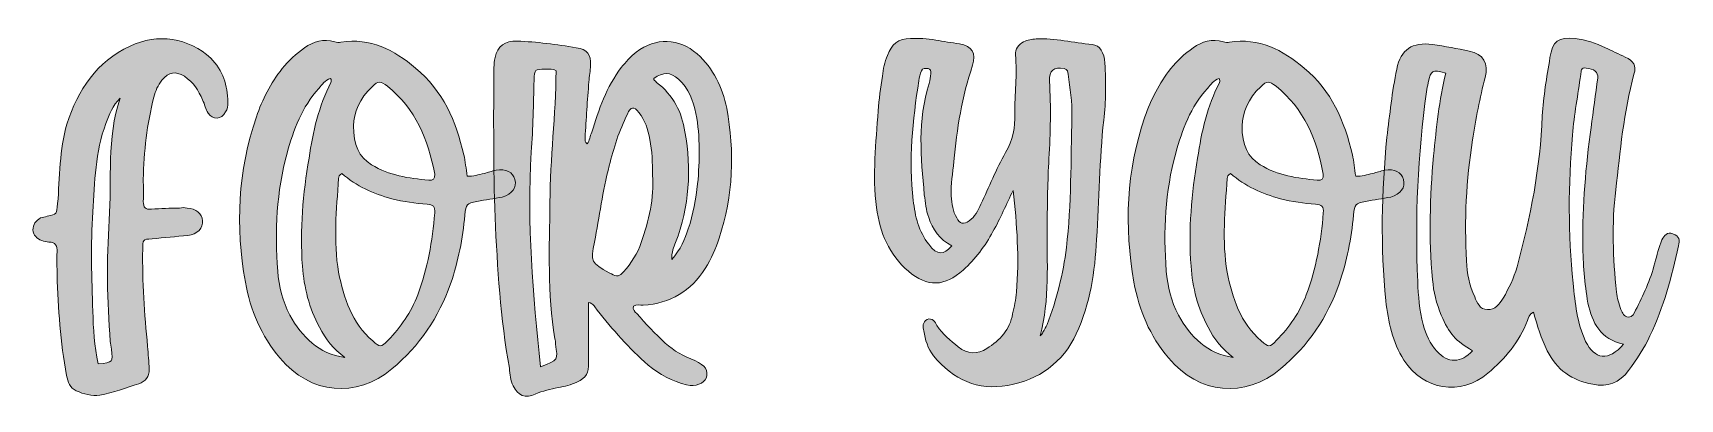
# Model space of a CAD drawing. Header units: inches. Extents: x 148 to 931, y -927 to -153.
# Drawn here: x 195 to 876, y -927 to -775 of the extents above; entities that cross this region are included whole.
import ezdxf

# ---------------------------------------------------------------- set-up
doc = ezdxf.new("R2010")
doc.units = ezdxf.units.IN
doc.header["$MEASUREMENT"] = 0
doc.layers.add('Layer 1', color=7, linetype='Continuous')

# ---------------------------------------------------------------- blocks, each defined once
blk = doc.blocks.new('block 5')
at = {"layer": 'Layer 1', "true_color": 0xf4d561}
h = blk.add_hatch(color=41, dxfattribs=at)
h.dxf.hatch_style = 2
edge = h.paths.add_edge_path()
edge.add_spline(control_points=[(241.05, -845), (241.05, -847.49), (241.96, -848.4), (244.45, -848.17), (248.3, -847.94), (252.16, -847.71), (256.01, -847.71), (257.14, -847.49), (258.05, -847.49), (259.18, -847.71), (262.81, -847.94), (265.3, -849.98), (265.53, -852.93), (265.76, -855.88), (263.49, -858.6), (259.41, -859.05), (254.65, -859.5), (249.66, -859.96), (244.68, -860.41), (240.82, -860.64), (240.82, -860.86), (240.82, -864.72), (240.6, -878.09), (241.5, -891.46), (242.86, -904.83), (243.09, -908.01), (243.32, -911.18), (243.54, -914.35), (243.54, -917.3), (241.96, -919.34), (239.24, -920.24), (234.02, -922.06), (228.58, -923.87), (223.15, -925), (219.75, -925.46), (216.35, -924.55), (213.4, -923.19), (210.68, -922.06), (210, -919.57), (209.32, -916.85), (206.83, -903.02), (205.92, -889.19), (205.47, -875.37), (205.47, -872.2), (205.24, -869.02), (205.47, -865.85), (205.47, -863.36), (205.01, -861.77), (202.07, -861.77), (201.16, -861.77), (200.03, -861.54), (199.12, -861.09), (197.08, -860.41), (195.72, -859.05), (195.49, -856.78), (195.49, -854.51), (196.63, -852.93), (198.67, -851.8), (199.57, -851.57), (200.48, -851.34), (201.39, -851.12), (205.47, -850.21), (205.24, -850.21), (205.69, -845.9), (206.6, -835.02), (206.37, -823.69), (209.54, -813.04), (214.08, -798.76), (221.79, -787.42), (235.61, -780.85), (246.72, -775.41), (260.09, -777.45), (268.93, -785.84), (273.92, -790.83), (275.96, -797.17), (275.96, -803.97), (276.18, -805.56), (275.73, -806.92), (275.05, -808.05), (273.24, -811.23), (269.84, -811.45), (267.8, -808.5), (266.89, -806.92), (266.44, -804.88), (265.53, -803.06), (263.94, -799.21), (261.68, -795.81), (258.05, -793.32), (254.2, -791.05), (251.7, -791.5), (248.76, -794.91), (247.17, -796.95), (246.04, -799.44), (245.36, -801.93), (242.64, -813.04), (241.28, -824.37), (241.05, -835.93), (241.05, -838.88), (241.28, -841.82), (241.05, -845)], knot_values=[0, 0, 0, 0, 1, 1, 1, 2, 2, 2, 3, 3, 3, 4, 4, 4, 5, 5, 5, 6, 6, 6, 7, 7, 7, 8, 8, 8, 9, 9, 9, 10, 10, 10, 11, 11, 11, 12, 12, 12, 13, 13, 13, 14, 14, 14, 15, 15, 15, 16, 16, 16, 17, 17, 17, 18, 18, 18, 19, 19, 19, 20, 20, 20, 21, 21, 21, 22, 22, 22, 23, 23, 23, 24, 24, 24, 25, 25, 25, 26, 26, 26, 27, 27, 27, 28, 28, 28, 29, 29, 29, 30, 30, 30, 31, 31, 31, 32, 32, 32, 33, 33, 33, 33], degree=3, periodic=1)
edge = h.paths.add_edge_path()
edge.add_spline(control_points=[(227.9, -905.97), (227.68, -904.83), (227.68, -903.7), (227.45, -902.79), (226.09, -886.02), (225.86, -869.25), (227, -852.7), (228.13, -835.93), (225.86, -818.93), (231.53, -802.38), (228.36, -805.33), (227, -809.19), (225.64, -812.81), (221.1, -824.6), (221.1, -837.06), (220.2, -849.3), (219.29, -862.9), (219.75, -876.73), (220.2, -890.33), (220.42, -897.58), (220.88, -904.61), (222.46, -912.09), (228.58, -911.41), (228.58, -911.41), (227.9, -905.97)], knot_values=[0, 0, 0, 0, 1, 1, 1, 2, 2, 2, 3, 3, 3, 4, 4, 4, 5, 5, 5, 6, 6, 6, 7, 7, 7, 8, 8, 8, 8], degree=3, periodic=1)
h = blk.add_hatch(color=41, dxfattribs=at)
h.dxf.hatch_style = 2
edge = h.paths.add_edge_path()
edge.add_spline(control_points=[(381.81, -833.44), (383.4, -832.98), (384.98, -832.53), (386.8, -832.08), (390.65, -831.39), (393.82, -832.98), (394.5, -835.93), (395.41, -839.1), (393.37, -842.05), (389.29, -843.18), (385.89, -843.86), (382.49, -844.32), (378.86, -845), (374.55, -845.9), (374.33, -845.9), (373.88, -850.66), (372.97, -860.18), (371.16, -869.7), (367.98, -879), (363, -892.82), (355.29, -904.61), (343.73, -914.13), (329, -926.37), (310.18, -924.78), (297.49, -909.59), (289.79, -900.53), (285.25, -889.87), (283.21, -878.31), (279.13, -855.2), (280.04, -832.53), (287.75, -810.09), (290.24, -802.84), (293.64, -796.26), (298.4, -790.15), (301.12, -786.97), (304.07, -784.03), (307.69, -781.53), (311.32, -779.04), (315.4, -777.68), (320.16, -779.04), (320.84, -779.27), (321.97, -779.49), (322.65, -779.27), (334.89, -777.22), (344.64, -782.44), (353.48, -789.92), (364.81, -799.21), (370.25, -811.9), (373.42, -825.73), (374.1, -828.45), (374.33, -831.39), (374.78, -834.57), (377.28, -834.8), (379.54, -833.89), (381.81, -833.44)], knot_values=[0, 0, 0, 0, 1, 1, 1, 2, 2, 2, 3, 3, 3, 4, 4, 4, 5, 5, 5, 6, 6, 6, 7, 7, 7, 8, 8, 8, 9, 9, 9, 10, 10, 10, 11, 11, 11, 12, 12, 12, 13, 13, 13, 14, 14, 14, 15, 15, 15, 16, 16, 16, 17, 17, 17, 18, 18, 18, 18], degree=3, periodic=1)
edge = h.paths.add_edge_path()
edge.add_spline(control_points=[(313.81, -896.9), (309.51, -888.97), (307.47, -880.58), (306.78, -871.74), (305.65, -856.55), (307.01, -841.82), (309.51, -827.09), (311.09, -816.21), (313.58, -805.56), (318.57, -795.81), (318.8, -795.36), (318.8, -794.68), (318.34, -794.22), (316.08, -794.91), (314.94, -796.72), (313.58, -798.3), (306.56, -806.01), (303.16, -815.3), (300.44, -825.05), (296.13, -840.91), (295.23, -857.23), (296.59, -873.78), (297.04, -880.13), (298.63, -886.25), (301.57, -891.91), (306.56, -900.98), (313.58, -908.01), (324.24, -909.37), (319.7, -905.97), (316.3, -901.89), (313.81, -896.9)], knot_values=[0, 0, 0, 0, 1, 1, 1, 2, 2, 2, 3, 3, 3, 4, 4, 4, 5, 5, 5, 6, 6, 6, 7, 7, 7, 8, 8, 8, 9, 9, 9, 10, 10, 10, 10], degree=3, periodic=1)
edge = h.paths.add_edge_path()
edge.add_spline(control_points=[(321.74, -835.48), (320.84, -848.4), (319.48, -861.31), (321.74, -874.24), (323.78, -884.89), (327.18, -895.09), (335.8, -902.57), (338.74, -905.29), (339.2, -905.51), (342.14, -902.34), (347.36, -896.9), (351.66, -890.78), (354.38, -883.53), (358.46, -872.65), (360.5, -861.31), (361.41, -849.75), (361.64, -847.04), (360.73, -846.36), (358.24, -846.13), (353.48, -845.67), (348.49, -845.22), (343.73, -843.86), (336.02, -841.82), (329, -838.65), (323.1, -833.44), (321.97, -834.12), (321.74, -834.8), (321.74, -835.48)], knot_values=[0, 0, 0, 0, 1, 1, 1, 2, 2, 2, 3, 3, 3, 4, 4, 4, 5, 5, 5, 6, 6, 6, 7, 7, 7, 8, 8, 8, 9, 9, 9, 9], degree=3, periodic=1)
edge = h.paths.add_edge_path()
edge.add_spline(control_points=[(335.34, -829.81), (342.6, -834.34), (350.76, -835.48), (358.92, -836.15), (360.73, -836.38), (361.64, -835.7), (361.41, -833.66), (358.69, -819.38), (353.48, -806.69), (341.92, -797.4), (338.97, -795.13), (338.06, -795.13), (335.57, -797.63), (330.36, -802.38), (328.09, -808.5), (327.86, -813.72), (327.86, -821.65), (330.13, -826.64), (335.34, -829.81)], knot_values=[0, 0, 0, 0, 1, 1, 1, 2, 2, 2, 3, 3, 3, 4, 4, 4, 5, 5, 5, 6, 6, 6, 6], degree=3, periodic=1)
h = blk.add_hatch(color=41, dxfattribs=at)
h.dxf.hatch_style = 2
edge = h.paths.add_edge_path()
edge.add_spline(control_points=[(424.87, -911.41), (425.1, -915.94), (424.19, -917.75), (420.12, -919.57), (417.62, -920.7), (415.13, -921.38), (412.41, -921.83), (409.24, -922.51), (406.06, -923.19), (402.89, -924.55), (399.04, -926.59), (395.64, -925), (393.82, -921.15), (392.69, -918.89), (392.46, -916.39), (392.24, -913.9), (388.61, -893.27), (387.25, -872.42), (386.34, -851.57), (385.66, -830.94), (385.66, -810.32), (385.89, -789.69), (385.89, -788.33), (385.89, -786.97), (386.34, -785.61), (387.25, -780.85), (390.42, -778.59), (395.41, -778.81), (403.57, -779.04), (411.73, -780.17), (419.89, -781.53), (424.42, -782.21), (426.01, -784.25), (425.78, -788.78), (425.78, -791.05), (425.1, -793.32), (425.1, -795.58), (424.42, -803.29), (423.97, -811), (423.52, -818.7), (423.52, -819.61), (423.29, -820.52), (424.42, -821.2), (425.33, -819.84), (425.56, -818.02), (426.23, -816.44), (429.18, -807.14), (432.35, -797.63), (438.47, -789.69), (440.29, -787.42), (442.33, -785.16), (444.59, -783.35), (452.75, -777.22), (462.27, -777.45), (469.75, -784.03), (476.55, -790.15), (480.18, -797.85), (481.99, -806.47), (485.39, -824.6), (484.71, -842.5), (478.82, -860.18), (477.46, -864.49), (475.65, -868.57), (473.15, -872.65), (467.26, -881.94), (458.65, -887.15), (447.54, -887.83), (446.18, -887.83), (444.82, -887.38), (443.46, -888.29), (443.01, -889.65), (444.14, -890.55), (444.82, -891.23), (448.45, -895.54), (452.53, -899.62), (456.61, -903.47), (460.23, -906.87), (464.31, -908.91), (468.85, -910.73), (473.15, -912.77), (474.51, -914.81), (473.61, -917.75), (472.47, -920.24), (469.3, -921.61), (465.45, -920.7), (459.55, -919.34), (454.11, -916.39), (449.58, -912.54), (441.65, -905.74), (434.85, -897.81), (428.5, -889.87), (427.59, -888.74), (427.14, -887.15), (424.87, -886.7), (424.87, -895.09), (424.87, -903.25), (424.87, -911.41)], knot_values=[0, 0, 0, 0, 1, 1, 1, 2, 2, 2, 3, 3, 3, 4, 4, 4, 5, 5, 5, 6, 6, 6, 7, 7, 7, 8, 8, 8, 9, 9, 9, 10, 10, 10, 11, 11, 11, 12, 12, 12, 13, 13, 13, 14, 14, 14, 15, 15, 15, 16, 16, 16, 17, 17, 17, 18, 18, 18, 19, 19, 19, 20, 20, 20, 21, 21, 21, 22, 22, 22, 23, 23, 23, 24, 24, 24, 25, 25, 25, 26, 26, 26, 27, 27, 27, 28, 28, 28, 29, 29, 29, 30, 30, 30, 31, 31, 31, 32, 32, 32, 32], degree=3, periodic=1)
edge = h.paths.add_edge_path()
edge.add_spline(control_points=[(411.27, -903.92), (411.27, -903.02), (411.27, -902.34), (411.05, -901.66), (407.88, -883.07), (408.78, -864.26), (409.01, -845.45), (409.01, -827.32), (411.5, -809.19), (411.5, -791.05), (410.37, -790.15), (408.78, -790.37), (407.2, -790.37), (402.66, -790.37), (402.66, -790.37), (402.44, -794.91), (402.21, -804.88), (401.98, -814.62), (401.3, -824.6), (399.49, -854.06), (401.98, -883.53), (405.16, -913.22), (412.41, -910.5), (412.41, -910.5), (411.27, -903.92)], knot_values=[0, 0, 0, 0, 1, 1, 1, 2, 2, 2, 3, 3, 3, 4, 4, 4, 5, 5, 5, 6, 6, 6, 7, 7, 7, 8, 8, 8, 8], degree=3, periodic=1)
edge = h.paths.add_edge_path()
edge.add_spline(control_points=[(450.26, -819.38), (449.58, -815.3), (448.22, -811.45), (445.73, -808.28), (443.69, -805.56), (442.33, -805.78), (440.97, -808.96), (437.57, -815.76), (435.3, -823.01), (433.49, -830.26), (430.77, -840.69), (429.41, -851.34), (427.37, -861.77), (425.78, -869.93), (426.01, -870.38), (433.49, -874.46), (433.71, -874.69), (434.17, -874.69), (434.39, -874.91), (436.43, -876.27), (438.02, -875.82), (439.38, -874.01), (442.55, -870.38), (445.27, -866.53), (446.63, -861.99), (449.81, -852.93), (452.07, -843.64), (451.39, -834.12), (451.39, -829.13), (451.17, -824.14), (450.26, -819.38)], knot_values=[0, 0, 0, 0, 1, 1, 1, 2, 2, 2, 3, 3, 3, 4, 4, 4, 5, 5, 5, 6, 6, 6, 7, 7, 7, 8, 8, 8, 9, 9, 9, 10, 10, 10, 10], degree=3, periodic=1)
edge = h.paths.add_edge_path()
edge.add_spline(control_points=[(451.85, -794.68), (452.3, -795.13), (452.75, -795.36), (452.98, -795.81), (460.01, -801.02), (463.41, -808.28), (464.77, -816.21), (467.49, -831.85), (466.58, -847.04), (460.91, -861.99), (460.23, -863.81), (459.1, -865.85), (459.33, -869.02), (462.95, -864.72), (464.77, -860.64), (466.13, -856.33), (468.17, -850.21), (469.3, -844.09), (469.98, -837.74), (470.89, -828), (471.11, -818.48), (469.3, -808.73), (468.17, -803.52), (466.35, -798.3), (462.05, -794.45), (458.65, -791.5), (455.93, -791.5), (451.85, -794.22), (451.85, -794.45), (451.85, -794.68), (451.85, -794.68)], knot_values=[0, 0, 0, 0, 1, 1, 1, 2, 2, 2, 3, 3, 3, 4, 4, 4, 5, 5, 5, 6, 6, 6, 7, 7, 7, 8, 8, 8, 9, 9, 9, 10, 10, 10, 10], degree=3, periodic=1)
h = blk.add_hatch(color=41, dxfattribs=at)
h.dxf.hatch_style = 2
edge = h.paths.add_edge_path()
edge.add_spline(control_points=[(591.92, -857.46), (588.75, -863.36), (584.67, -868.79), (579.68, -873.33), (571.98, -880.13), (564.95, -880.58), (557.02, -873.78), (549.08, -866.98), (545.23, -857.92), (543.87, -847.49), (542.06, -834.12), (543.64, -820.74), (544.55, -807.6), (544.78, -802.84), (545.68, -798.08), (546.36, -793.32), (546.59, -790.37), (547.27, -787.42), (548.4, -784.7), (549.99, -780.17), (552.94, -777.68), (557.92, -777.68), (561.32, -777.68), (564.72, -777.68), (568.35, -778.36), (571.52, -779.04), (574.92, -779.27), (578.1, -779.94), (583.31, -780.85), (585.12, -783.8), (583.54, -788.78), (579.23, -801.71), (576.96, -815.08), (575.83, -828.45), (575.38, -833.21), (574.47, -837.97), (574.69, -842.73), (574.92, -845.9), (575.38, -849.08), (576.96, -851.8), (578.1, -854.29), (579.91, -854.74), (582.17, -852.93), (584.44, -851.34), (585.8, -848.85), (586.93, -846.13), (590.34, -839.1), (593.28, -831.62), (597.14, -824.82), (600.08, -819.61), (601.22, -814.4), (600.99, -808.73), (600.76, -800.8), (602.12, -792.64), (601.22, -784.48), (600.99, -781.98), (602.57, -780.17), (604.61, -779.04), (606.2, -778.36), (608.01, -777.9), (609.83, -777.9), (617.53, -777.45), (625.24, -779.49), (632.95, -780.17), (636.12, -780.63), (637.93, -783.35), (638.16, -787.88), (638.61, -795.81), (638.61, -803.74), (637.71, -811.45), (635.89, -827.77), (635.89, -844.32), (634.76, -860.64), (634.08, -874.01), (632.04, -887.15), (626.37, -899.62), (620.93, -911.41), (610.74, -918.89), (598.04, -920.93), (585.8, -923.19), (575.38, -918.66), (567.44, -908.68), (564.95, -905.74), (564.04, -902.11), (563.36, -898.49), (562.91, -896.67), (562.91, -894.86), (564.72, -893.73), (566.99, -892.82), (568.12, -894.86), (568.8, -896.22), (571.07, -899.85), (574.47, -902.34), (577.64, -905.06), (581.5, -908.23), (585.58, -908.01), (589.43, -905.74), (594.87, -902.34), (598.95, -897.81), (600.08, -891.46), (600.76, -888.52), (601.44, -885.57), (601.67, -882.39), (602.8, -868.57), (601.9, -854.51), (600.31, -840.46), (597.36, -846.13), (595.1, -852.02), (591.92, -857.46)], knot_values=[0, 0, 0, 0, 1, 1, 1, 2, 2, 2, 3, 3, 3, 4, 4, 4, 5, 5, 5, 6, 6, 6, 7, 7, 7, 8, 8, 8, 9, 9, 9, 10, 10, 10, 11, 11, 11, 12, 12, 12, 13, 13, 13, 14, 14, 14, 15, 15, 15, 16, 16, 16, 17, 17, 17, 18, 18, 18, 19, 19, 19, 20, 20, 20, 21, 21, 21, 22, 22, 22, 23, 23, 23, 24, 24, 24, 25, 25, 25, 26, 26, 26, 27, 27, 27, 28, 28, 28, 29, 29, 29, 30, 30, 30, 31, 31, 31, 32, 32, 32, 33, 33, 33, 34, 34, 34, 35, 35, 35, 36, 36, 36, 36], degree=3, periodic=1)
edge = h.paths.add_edge_path()
edge.add_spline(control_points=[(565.4, -851.57), (564.27, -848.62), (564.04, -845.45), (563.59, -842.28), (562.23, -826.86), (560.64, -811.45), (565.63, -796.26), (566.08, -794.91), (566.08, -793.54), (566.31, -792.18), (566.54, -791.05), (566.08, -790.37), (565.18, -790.15), (564.04, -789.92), (562.91, -789.92), (562.46, -791.05), (561.78, -792.41), (561.55, -793.77), (561.32, -795.13), (558.83, -811.45), (557.02, -828), (559.06, -844.54), (559.74, -851.12), (561.32, -857.46), (565.4, -862.68), (569.26, -867.44), (571.3, -867.21), (574.92, -863.36), (569.94, -860.64), (566.99, -856.55), (565.4, -851.57)], knot_values=[0, 0, 0, 0, 1, 1, 1, 2, 2, 2, 3, 3, 3, 4, 4, 4, 5, 5, 5, 6, 6, 6, 7, 7, 7, 8, 8, 8, 9, 9, 9, 10, 10, 10, 10], degree=3, periodic=1)
edge = h.paths.add_edge_path()
edge.add_spline(control_points=[(612.55, -898.94), (613.23, -897.81), (613.91, -896.9), (614.36, -895.77), (618.22, -885.57), (620.93, -874.91), (622.29, -864.03), (624.33, -846.13), (624.11, -828), (624.56, -809.86), (624.79, -803.97), (623.65, -798.3), (622.97, -792.41), (622.97, -791.5), (622.75, -790.6), (621.39, -790.15), (617.08, -789.24), (615.04, -790.83), (615.27, -795.36), (615.95, -806.01), (615.72, -816.66), (615.04, -827.32), (614.59, -836.61), (614.36, -845.67), (614.36, -854.74), (614.13, -870.16), (615.5, -885.34), (611.41, -900.53), (611.87, -900.07), (612.32, -899.62), (612.55, -898.94)], knot_values=[0, 0, 0, 0, 1, 1, 1, 2, 2, 2, 3, 3, 3, 4, 4, 4, 5, 5, 5, 6, 6, 6, 7, 7, 7, 8, 8, 8, 9, 9, 9, 10, 10, 10, 10], degree=3, periodic=1)
h = blk.add_hatch(color=41, dxfattribs=at)
h.dxf.hatch_style = 2
edge = h.paths.add_edge_path()
edge.add_spline(control_points=[(748.77, -833.44), (750.35, -832.98), (751.94, -832.53), (753.75, -832.08), (757.61, -831.39), (760.78, -832.98), (761.46, -835.93), (762.37, -839.1), (760.33, -842.05), (756.25, -843.18), (752.85, -843.86), (749.45, -844.32), (745.82, -845), (741.52, -845.9), (741.29, -845.9), (740.83, -850.66), (739.93, -860.18), (738.11, -869.7), (734.94, -879), (729.96, -892.82), (722.25, -904.61), (710.69, -914.13), (695.96, -926.37), (677.14, -924.78), (664.45, -909.59), (656.74, -900.53), (652.21, -889.87), (650.17, -878.31), (646.09, -855.2), (647, -832.53), (654.71, -810.09), (657.2, -802.84), (660.6, -796.26), (665.36, -790.15), (668.08, -786.97), (671.02, -784.03), (674.65, -781.53), (678.28, -779.04), (682.36, -777.68), (687.12, -779.04), (687.8, -779.27), (688.93, -779.49), (689.61, -779.27), (701.85, -777.22), (711.6, -782.44), (720.44, -789.92), (731.77, -799.21), (737.21, -811.9), (740.38, -825.73), (741.06, -828.45), (741.29, -831.39), (741.74, -834.57), (744.24, -834.8), (746.5, -833.89), (748.77, -833.44)], knot_values=[0, 0, 0, 0, 1, 1, 1, 2, 2, 2, 3, 3, 3, 4, 4, 4, 5, 5, 5, 6, 6, 6, 7, 7, 7, 8, 8, 8, 9, 9, 9, 10, 10, 10, 11, 11, 11, 12, 12, 12, 13, 13, 13, 14, 14, 14, 15, 15, 15, 16, 16, 16, 17, 17, 17, 18, 18, 18, 18], degree=3, periodic=1)
edge = h.paths.add_edge_path()
edge.add_spline(control_points=[(680.77, -896.9), (676.46, -888.97), (674.42, -880.58), (673.75, -871.74), (672.61, -856.55), (673.97, -841.82), (676.46, -827.09), (678.05, -816.21), (680.54, -805.56), (685.53, -795.81), (685.76, -795.36), (685.76, -794.68), (685.3, -794.22), (683.04, -794.91), (681.9, -796.72), (680.54, -798.3), (673.52, -806.01), (670.12, -815.3), (667.4, -825.05), (663.09, -840.91), (662.19, -857.23), (663.54, -873.78), (664, -880.13), (665.58, -886.25), (668.53, -891.91), (673.52, -900.98), (680.54, -908.01), (691.2, -909.37), (686.66, -905.97), (683.26, -901.89), (680.77, -896.9)], knot_values=[0, 0, 0, 0, 1, 1, 1, 2, 2, 2, 3, 3, 3, 4, 4, 4, 5, 5, 5, 6, 6, 6, 7, 7, 7, 8, 8, 8, 9, 9, 9, 10, 10, 10, 10], degree=3, periodic=1)
edge = h.paths.add_edge_path()
edge.add_spline(control_points=[(688.7, -835.48), (687.8, -848.4), (686.44, -861.31), (688.7, -874.24), (690.74, -884.89), (694.14, -895.09), (702.76, -902.57), (705.7, -905.29), (706.16, -905.51), (709.1, -902.34), (714.32, -896.9), (718.62, -890.78), (721.34, -883.53), (725.42, -872.65), (727.46, -861.31), (728.37, -849.75), (728.59, -847.04), (727.69, -846.36), (725.2, -846.13), (720.44, -845.67), (715.45, -845.22), (710.69, -843.86), (702.98, -841.82), (695.96, -838.65), (690.06, -833.44), (688.93, -834.12), (688.7, -834.8), (688.7, -835.48)], knot_values=[0, 0, 0, 0, 1, 1, 1, 2, 2, 2, 3, 3, 3, 4, 4, 4, 5, 5, 5, 6, 6, 6, 7, 7, 7, 8, 8, 8, 9, 9, 9, 9], degree=3, periodic=1)
edge = h.paths.add_edge_path()
edge.add_spline(control_points=[(702.3, -829.81), (709.56, -834.34), (717.72, -835.48), (725.88, -836.15), (727.69, -836.38), (728.59, -835.7), (728.37, -833.66), (725.65, -819.38), (720.44, -806.69), (708.88, -797.4), (705.93, -795.13), (705.02, -795.13), (702.53, -797.63), (697.32, -802.38), (695.05, -808.5), (694.82, -813.72), (694.82, -821.65), (697.09, -826.64), (702.3, -829.81)], knot_values=[0, 0, 0, 0, 1, 1, 1, 2, 2, 2, 3, 3, 3, 4, 4, 4, 5, 5, 5, 6, 6, 6, 6], degree=3, periodic=1)
h = blk.add_hatch(color=41, dxfattribs=at)
h.dxf.hatch_style = 2
edge = h.paths.add_edge_path()
edge.add_spline(control_points=[(812.69, -894.18), (809.29, -903.02), (803.39, -909.82), (796.37, -915.94), (785.03, -925.46), (769.62, -922.97), (761.69, -910.5), (756.93, -903.02), (755.11, -894.63), (754.21, -886.02), (751.94, -863.58), (752.39, -841.14), (754.66, -818.48), (755.8, -809.19), (756.7, -799.67), (758.74, -790.37), (760.33, -782.21), (765.09, -779.04), (773.47, -780.17), (778.69, -780.85), (783.67, -781.98), (788.66, -782.89), (794.33, -784.03), (796.82, -788.11), (795.23, -793.77), (792.97, -802.16), (791.38, -811), (790.02, -819.61), (787.3, -836.15), (786.62, -852.93), (787.53, -869.48), (787.75, -874.69), (788.66, -879.67), (790.93, -884.43), (791.83, -886.7), (792.97, -889.65), (796.14, -889.65), (799.31, -889.87), (801.13, -887.38), (802.71, -884.89), (804.98, -880.81), (807.02, -876.73), (808.38, -871.97), (814.05, -851.57), (817.9, -830.94), (818.81, -809.64), (819.26, -801.71), (820.62, -793.77), (821.98, -785.61), (822.88, -778.81), (825.6, -777), (832.4, -777.68), (836.71, -778.36), (841.02, -779.49), (844.87, -781.53), (847.59, -782.89), (850.31, -784.03), (853.03, -785.39), (856.43, -786.97), (857.79, -788.78), (856.66, -792.41), (852.35, -808.05), (850.99, -824.37), (849.18, -840.24), (847.37, -854.29), (848.04, -868.34), (849.41, -882.39), (849.63, -884.89), (850.54, -887.15), (851.22, -889.65), (851.9, -891.01), (852.58, -892.59), (854.39, -892.82), (856.2, -892.82), (856.66, -891.23), (857.34, -889.87), (860.51, -883.76), (863.46, -877.41), (865.27, -870.38), (866.18, -867.21), (866.86, -864.03), (868.22, -860.86), (869.12, -859.05), (870.48, -857.46), (872.75, -858.37), (875.47, -859.27), (875.7, -861.09), (875.02, -863.36), (872.3, -876.05), (868.9, -888.74), (863.23, -900.53), (860.96, -905.51), (857.79, -910.27), (854.39, -914.81), (850.76, -919.79), (845.78, -921.83), (839.66, -920.47), (831.05, -918.89), (824.7, -914.58), (820.84, -906.65), (818.35, -901.66), (816.77, -896.22), (815.18, -890.78), (813.37, -891.46), (813.14, -893.05), (812.69, -894.18)], knot_values=[0, 0, 0, 0, 1, 1, 1, 2, 2, 2, 3, 3, 3, 4, 4, 4, 5, 5, 5, 6, 6, 6, 7, 7, 7, 8, 8, 8, 9, 9, 9, 10, 10, 10, 11, 11, 11, 12, 12, 12, 13, 13, 13, 14, 14, 14, 15, 15, 15, 16, 16, 16, 17, 17, 17, 18, 18, 18, 19, 19, 19, 20, 20, 20, 21, 21, 21, 22, 22, 22, 23, 23, 23, 24, 24, 24, 25, 25, 25, 26, 26, 26, 27, 27, 27, 28, 28, 28, 29, 29, 29, 30, 30, 30, 31, 31, 31, 32, 32, 32, 33, 33, 33, 34, 34, 34, 35, 35, 35, 35], degree=3, periodic=1)
edge = h.paths.add_edge_path()
edge.add_spline(control_points=[(771.66, -796.04), (771.43, -797.17), (771.21, -798.53), (770.98, -799.67), (767.35, -825.73), (766.22, -851.8), (767.35, -878.09), (767.58, -883.98), (768.04, -889.87), (769.62, -895.77), (770.75, -899.85), (772.34, -903.7), (775.29, -906.87), (779.82, -911.86), (785.26, -911.86), (790.02, -906.65), (782.99, -902.57), (780.27, -899.62), (777.1, -891.91), (775.06, -887.15), (773.93, -882.39), (773.47, -877.18), (771.89, -860.18), (772.34, -843.18), (773.93, -826.18), (775.06, -814.62), (776.19, -803.06), (778.91, -791.96), (773.02, -790.6), (773.02, -790.6), (771.66, -796.04)], knot_values=[0, 0, 0, 0, 1, 1, 1, 2, 2, 2, 3, 3, 3, 4, 4, 4, 5, 5, 5, 6, 6, 6, 7, 7, 7, 8, 8, 8, 9, 9, 9, 10, 10, 10, 10], degree=3, periodic=1)
edge = h.paths.add_edge_path()
edge.add_spline(control_points=[(837.62, -886.93), (836.26, -878.77), (835.58, -870.83), (835.58, -862.68), (835.35, -846.58), (836.71, -830.49), (838.98, -814.4), (839.89, -807.6), (840.79, -800.8), (841.7, -794), (841.92, -791.73), (840.11, -790.15), (836.94, -789.92), (834.67, -789.46), (834.9, -791.28), (834.67, -792.64), (833.54, -800.8), (831.95, -809.19), (831.27, -817.57), (829.46, -837.97), (829.46, -858.37), (831.5, -878.77), (832.4, -886.93), (833.09, -895.09), (836.71, -902.79), (840.34, -910.27), (846.23, -911.18), (852.35, -903.92), (842.83, -901.89), (839.43, -895.09), (837.62, -886.93)], knot_values=[0, 0, 0, 0, 1, 1, 1, 2, 2, 2, 3, 3, 3, 4, 4, 4, 5, 5, 5, 6, 6, 6, 7, 7, 7, 8, 8, 8, 9, 9, 9, 10, 10, 10, 10], degree=3, periodic=1)
at = {"layer": 'Layer 1', "lineweight": 0}
for points, knots in [([(241.05, -845), (241.05, -847.49), (241.96, -848.4), (244.45, -848.17), (248.3, -847.94), (252.16, -847.71), (256.01, -847.71), (257.14, -847.49), (258.05, -847.49), (259.18, -847.71), (262.81, -847.94), (265.3, -849.98), (265.53, -852.93), (265.76, -855.88), (263.49, -858.6), (259.41, -859.05), (254.65, -859.5), (249.66, -859.96), (244.68, -860.41), (240.82, -860.64), (240.82, -860.86), (240.82, -864.72), (240.6, -878.09), (241.5, -891.46), (242.86, -904.83), (243.09, -908.01), (243.32, -911.18), (243.54, -914.35), (243.54, -917.3), (241.96, -919.34), (239.24, -920.24), (234.02, -922.06), (228.58, -923.87), (223.15, -925), (219.75, -925.46), (216.35, -924.55), (213.4, -923.19), (210.68, -922.06), (210, -919.57), (209.32, -916.85), (206.83, -903.02), (205.92, -889.19), (205.47, -875.37), (205.47, -872.2), (205.24, -869.02), (205.47, -865.85), (205.47, -863.36), (205.01, -861.77), (202.07, -861.77), (201.16, -861.77), (200.03, -861.54), (199.12, -861.09), (197.08, -860.41), (195.72, -859.05), (195.49, -856.78), (195.49, -854.51), (196.63, -852.93), (198.67, -851.8), (199.57, -851.57), (200.48, -851.34), (201.39, -851.12), (205.47, -850.21), (205.24, -850.21), (205.69, -845.9), (206.6, -835.02), (206.37, -823.69), (209.54, -813.04), (214.08, -798.76), (221.79, -787.42), (235.61, -780.85), (246.72, -775.41), (260.09, -777.45), (268.93, -785.84), (273.92, -790.83), (275.96, -797.17), (275.96, -803.97), (276.18, -805.56), (275.73, -806.92), (275.05, -808.05), (273.24, -811.23), (269.84, -811.45), (267.8, -808.5), (266.89, -806.92), (266.44, -804.88), (265.53, -803.06), (263.94, -799.21), (261.68, -795.81), (258.05, -793.32), (254.2, -791.05), (251.7, -791.5), (248.76, -794.91), (247.17, -796.95), (246.04, -799.44), (245.36, -801.93), (242.64, -813.04), (241.28, -824.37), (241.05, -835.93), (241.05, -838.88), (241.28, -841.82), (241.05, -845)], [0, 0, 0, 0, 1, 1, 1, 2, 2, 2, 3, 3, 3, 4, 4, 4, 5, 5, 5, 6, 6, 6, 7, 7, 7, 8, 8, 8, 9, 9, 9, 10, 10, 10, 11, 11, 11, 12, 12, 12, 13, 13, 13, 14, 14, 14, 15, 15, 15, 16, 16, 16, 17, 17, 17, 18, 18, 18, 19, 19, 19, 20, 20, 20, 21, 21, 21, 22, 22, 22, 23, 23, 23, 24, 24, 24, 25, 25, 25, 26, 26, 26, 27, 27, 27, 28, 28, 28, 29, 29, 29, 30, 30, 30, 31, 31, 31, 32, 32, 32, 33, 33, 33, 33]), ([(381.81, -833.44), (383.4, -832.98), (384.98, -832.53), (386.8, -832.08), (390.65, -831.39), (393.82, -832.98), (394.5, -835.93), (395.41, -839.1), (393.37, -842.05), (389.29, -843.18), (385.89, -843.86), (382.49, -844.32), (378.86, -845), (374.55, -845.9), (374.33, -845.9), (373.88, -850.66), (372.97, -860.18), (371.16, -869.7), (367.98, -879), (363, -892.82), (355.29, -904.61), (343.73, -914.13), (329, -926.37), (310.18, -924.78), (297.49, -909.59), (289.79, -900.53), (285.25, -889.87), (283.21, -878.31), (279.13, -855.2), (280.04, -832.53), (287.75, -810.09), (290.24, -802.84), (293.64, -796.26), (298.4, -790.15), (301.12, -786.97), (304.07, -784.03), (307.69, -781.53), (311.32, -779.04), (315.4, -777.68), (320.16, -779.04), (320.84, -779.27), (321.97, -779.49), (322.65, -779.27), (334.89, -777.22), (344.64, -782.44), (353.48, -789.92), (364.81, -799.21), (370.25, -811.9), (373.42, -825.73), (374.1, -828.45), (374.33, -831.39), (374.78, -834.57), (377.28, -834.8), (379.54, -833.89), (381.81, -833.44)], [0, 0, 0, 0, 1, 1, 1, 2, 2, 2, 3, 3, 3, 4, 4, 4, 5, 5, 5, 6, 6, 6, 7, 7, 7, 8, 8, 8, 9, 9, 9, 10, 10, 10, 11, 11, 11, 12, 12, 12, 13, 13, 13, 14, 14, 14, 15, 15, 15, 16, 16, 16, 17, 17, 17, 18, 18, 18, 18]), ([(424.87, -911.41), (425.1, -915.94), (424.19, -917.75), (420.12, -919.57), (417.62, -920.7), (415.13, -921.38), (412.41, -921.83), (409.24, -922.51), (406.06, -923.19), (402.89, -924.55), (399.04, -926.59), (395.64, -925), (393.82, -921.15), (392.69, -918.89), (392.46, -916.39), (392.24, -913.9), (388.61, -893.27), (387.25, -872.42), (386.34, -851.57), (385.66, -830.94), (385.66, -810.32), (385.89, -789.69), (385.89, -788.33), (385.89, -786.97), (386.34, -785.61), (387.25, -780.85), (390.42, -778.59), (395.41, -778.81), (403.57, -779.04), (411.73, -780.17), (419.89, -781.53), (424.42, -782.21), (426.01, -784.25), (425.78, -788.78), (425.78, -791.05), (425.1, -793.32), (425.1, -795.58), (424.42, -803.29), (423.97, -811), (423.52, -818.7), (423.52, -819.61), (423.29, -820.52), (424.42, -821.2), (425.33, -819.84), (425.56, -818.02), (426.23, -816.44), (429.18, -807.14), (432.35, -797.63), (438.47, -789.69), (440.29, -787.42), (442.33, -785.16), (444.59, -783.35), (452.75, -777.22), (462.27, -777.45), (469.75, -784.03), (476.55, -790.15), (480.18, -797.85), (481.99, -806.47), (485.39, -824.6), (484.71, -842.5), (478.82, -860.18), (477.46, -864.49), (475.65, -868.57), (473.15, -872.65), (467.26, -881.94), (458.65, -887.15), (447.54, -887.83), (446.18, -887.83), (444.82, -887.38), (443.46, -888.29), (443.01, -889.65), (444.14, -890.55), (444.82, -891.23), (448.45, -895.54), (452.53, -899.62), (456.61, -903.47), (460.23, -906.87), (464.31, -908.91), (468.85, -910.73), (473.15, -912.77), (474.51, -914.81), (473.61, -917.75), (472.47, -920.24), (469.3, -921.61), (465.45, -920.7), (459.55, -919.34), (454.11, -916.39), (449.58, -912.54), (441.65, -905.74), (434.85, -897.81), (428.5, -889.87), (427.59, -888.74), (427.14, -887.15), (424.87, -886.7), (424.87, -895.09), (424.87, -903.25), (424.87, -911.41)], [0, 0, 0, 0, 1, 1, 1, 2, 2, 2, 3, 3, 3, 4, 4, 4, 5, 5, 5, 6, 6, 6, 7, 7, 7, 8, 8, 8, 9, 9, 9, 10, 10, 10, 11, 11, 11, 12, 12, 12, 13, 13, 13, 14, 14, 14, 15, 15, 15, 16, 16, 16, 17, 17, 17, 18, 18, 18, 19, 19, 19, 20, 20, 20, 21, 21, 21, 22, 22, 22, 23, 23, 23, 24, 24, 24, 25, 25, 25, 26, 26, 26, 27, 27, 27, 28, 28, 28, 29, 29, 29, 30, 30, 30, 31, 31, 31, 32, 32, 32, 32]), ([(591.92, -857.46), (588.75, -863.36), (584.67, -868.79), (579.68, -873.33), (571.98, -880.13), (564.95, -880.58), (557.02, -873.78), (549.08, -866.98), (545.23, -857.92), (543.87, -847.49), (542.06, -834.12), (543.64, -820.74), (544.55, -807.6), (544.78, -802.84), (545.68, -798.08), (546.36, -793.32), (546.59, -790.37), (547.27, -787.42), (548.4, -784.7), (549.99, -780.17), (552.94, -777.68), (557.92, -777.68), (561.32, -777.68), (564.72, -777.68), (568.35, -778.36), (571.52, -779.04), (574.92, -779.27), (578.1, -779.94), (583.31, -780.85), (585.12, -783.8), (583.54, -788.78), (579.23, -801.71), (576.96, -815.08), (575.83, -828.45), (575.38, -833.21), (574.47, -837.97), (574.69, -842.73), (574.92, -845.9), (575.38, -849.08), (576.96, -851.8), (578.1, -854.29), (579.91, -854.74), (582.17, -852.93), (584.44, -851.34), (585.8, -848.85), (586.93, -846.13), (590.34, -839.1), (593.28, -831.62), (597.14, -824.82), (600.08, -819.61), (601.22, -814.4), (600.99, -808.73), (600.76, -800.8), (602.12, -792.64), (601.22, -784.48), (600.99, -781.98), (602.57, -780.17), (604.61, -779.04), (606.2, -778.36), (608.01, -777.9), (609.83, -777.9), (617.53, -777.45), (625.24, -779.49), (632.95, -780.17), (636.12, -780.63), (637.93, -783.35), (638.16, -787.88), (638.61, -795.81), (638.61, -803.74), (637.71, -811.45), (635.89, -827.77), (635.89, -844.32), (634.76, -860.64), (634.08, -874.01), (632.04, -887.15), (626.37, -899.62), (620.93, -911.41), (610.74, -918.89), (598.04, -920.93), (585.8, -923.19), (575.38, -918.66), (567.44, -908.68), (564.95, -905.74), (564.04, -902.11), (563.36, -898.49), (562.91, -896.67), (562.91, -894.86), (564.72, -893.73), (566.99, -892.82), (568.12, -894.86), (568.8, -896.22), (571.07, -899.85), (574.47, -902.34), (577.64, -905.06), (581.5, -908.23), (585.58, -908.01), (589.43, -905.74), (594.87, -902.34), (598.95, -897.81), (600.08, -891.46), (600.76, -888.52), (601.44, -885.57), (601.67, -882.39), (602.8, -868.57), (601.9, -854.51), (600.31, -840.46), (597.36, -846.13), (595.1, -852.02), (591.92, -857.46)], [0, 0, 0, 0, 1, 1, 1, 2, 2, 2, 3, 3, 3, 4, 4, 4, 5, 5, 5, 6, 6, 6, 7, 7, 7, 8, 8, 8, 9, 9, 9, 10, 10, 10, 11, 11, 11, 12, 12, 12, 13, 13, 13, 14, 14, 14, 15, 15, 15, 16, 16, 16, 17, 17, 17, 18, 18, 18, 19, 19, 19, 20, 20, 20, 21, 21, 21, 22, 22, 22, 23, 23, 23, 24, 24, 24, 25, 25, 25, 26, 26, 26, 27, 27, 27, 28, 28, 28, 29, 29, 29, 30, 30, 30, 31, 31, 31, 32, 32, 32, 33, 33, 33, 34, 34, 34, 35, 35, 35, 36, 36, 36, 36]), ([(748.77, -833.44), (750.35, -832.98), (751.94, -832.53), (753.75, -832.08), (757.61, -831.39), (760.78, -832.98), (761.46, -835.93), (762.37, -839.1), (760.33, -842.05), (756.25, -843.18), (752.85, -843.86), (749.45, -844.32), (745.82, -845), (741.52, -845.9), (741.29, -845.9), (740.83, -850.66), (739.93, -860.18), (738.11, -869.7), (734.94, -879), (729.96, -892.82), (722.25, -904.61), (710.69, -914.13), (695.96, -926.37), (677.14, -924.78), (664.45, -909.59), (656.74, -900.53), (652.21, -889.87), (650.17, -878.31), (646.09, -855.2), (647, -832.53), (654.71, -810.09), (657.2, -802.84), (660.6, -796.26), (665.36, -790.15), (668.08, -786.97), (671.02, -784.03), (674.65, -781.53), (678.28, -779.04), (682.36, -777.68), (687.12, -779.04), (687.8, -779.27), (688.93, -779.49), (689.61, -779.27), (701.85, -777.22), (711.6, -782.44), (720.44, -789.92), (731.77, -799.21), (737.21, -811.9), (740.38, -825.73), (741.06, -828.45), (741.29, -831.39), (741.74, -834.57), (744.24, -834.8), (746.5, -833.89), (748.77, -833.44)], [0, 0, 0, 0, 1, 1, 1, 2, 2, 2, 3, 3, 3, 4, 4, 4, 5, 5, 5, 6, 6, 6, 7, 7, 7, 8, 8, 8, 9, 9, 9, 10, 10, 10, 11, 11, 11, 12, 12, 12, 13, 13, 13, 14, 14, 14, 15, 15, 15, 16, 16, 16, 17, 17, 17, 18, 18, 18, 18]), ([(812.69, -894.18), (809.29, -903.02), (803.39, -909.82), (796.37, -915.94), (785.03, -925.46), (769.62, -922.97), (761.69, -910.5), (756.93, -903.02), (755.11, -894.63), (754.21, -886.02), (751.94, -863.58), (752.39, -841.14), (754.66, -818.48), (755.8, -809.19), (756.7, -799.67), (758.74, -790.37), (760.33, -782.21), (765.09, -779.04), (773.47, -780.17), (778.69, -780.85), (783.67, -781.98), (788.66, -782.89), (794.33, -784.03), (796.82, -788.11), (795.23, -793.77), (792.97, -802.16), (791.38, -811), (790.02, -819.61), (787.3, -836.15), (786.62, -852.93), (787.53, -869.48), (787.75, -874.69), (788.66, -879.67), (790.93, -884.43), (791.83, -886.7), (792.97, -889.65), (796.14, -889.65), (799.31, -889.87), (801.13, -887.38), (802.71, -884.89), (804.98, -880.81), (807.02, -876.73), (808.38, -871.97), (814.05, -851.57), (817.9, -830.94), (818.81, -809.64), (819.26, -801.71), (820.62, -793.77), (821.98, -785.61), (822.88, -778.81), (825.6, -777), (832.4, -777.68), (836.71, -778.36), (841.02, -779.49), (844.87, -781.53), (847.59, -782.89), (850.31, -784.03), (853.03, -785.39), (856.43, -786.97), (857.79, -788.78), (856.66, -792.41), (852.35, -808.05), (850.99, -824.37), (849.18, -840.24), (847.37, -854.29), (848.04, -868.34), (849.41, -882.39), (849.63, -884.89), (850.54, -887.15), (851.22, -889.65), (851.9, -891.01), (852.58, -892.59), (854.39, -892.82), (856.2, -892.82), (856.66, -891.23), (857.34, -889.87), (860.51, -883.76), (863.46, -877.41), (865.27, -870.38), (866.18, -867.21), (866.86, -864.03), (868.22, -860.86), (869.12, -859.05), (870.48, -857.46), (872.75, -858.37), (875.47, -859.27), (875.7, -861.09), (875.02, -863.36), (872.3, -876.05), (868.9, -888.74), (863.23, -900.53), (860.96, -905.51), (857.79, -910.27), (854.39, -914.81), (850.76, -919.79), (845.78, -921.83), (839.66, -920.47), (831.05, -918.89), (824.7, -914.58), (820.84, -906.65), (818.35, -901.66), (816.77, -896.22), (815.18, -890.78), (813.37, -891.46), (813.14, -893.05), (812.69, -894.18)], [0, 0, 0, 0, 1, 1, 1, 2, 2, 2, 3, 3, 3, 4, 4, 4, 5, 5, 5, 6, 6, 6, 7, 7, 7, 8, 8, 8, 9, 9, 9, 10, 10, 10, 11, 11, 11, 12, 12, 12, 13, 13, 13, 14, 14, 14, 15, 15, 15, 16, 16, 16, 17, 17, 17, 18, 18, 18, 19, 19, 19, 20, 20, 20, 21, 21, 21, 22, 22, 22, 23, 23, 23, 24, 24, 24, 25, 25, 25, 26, 26, 26, 27, 27, 27, 28, 28, 28, 29, 29, 29, 30, 30, 30, 31, 31, 31, 32, 32, 32, 33, 33, 33, 34, 34, 34, 35, 35, 35, 35]), ([(313.81, -896.9), (309.51, -888.97), (307.47, -880.58), (306.78, -871.74), (305.65, -856.55), (307.01, -841.82), (309.51, -827.09), (311.09, -816.21), (313.58, -805.56), (318.57, -795.81), (318.8, -795.36), (318.8, -794.68), (318.34, -794.22), (316.08, -794.91), (314.94, -796.72), (313.58, -798.3), (306.56, -806.01), (303.16, -815.3), (300.44, -825.05), (296.13, -840.91), (295.23, -857.23), (296.59, -873.78), (297.04, -880.13), (298.63, -886.25), (301.57, -891.91), (306.56, -900.98), (313.58, -908.01), (324.24, -909.37), (319.7, -905.97), (316.3, -901.89), (313.81, -896.9)], [0, 0, 0, 0, 1, 1, 1, 2, 2, 2, 3, 3, 3, 4, 4, 4, 5, 5, 5, 6, 6, 6, 7, 7, 7, 8, 8, 8, 9, 9, 9, 10, 10, 10, 10]), ([(335.34, -829.81), (342.6, -834.34), (350.76, -835.48), (358.92, -836.15), (360.73, -836.38), (361.64, -835.7), (361.41, -833.66), (358.69, -819.38), (353.48, -806.69), (341.92, -797.4), (338.97, -795.13), (338.06, -795.13), (335.57, -797.63), (330.36, -802.38), (328.09, -808.5), (327.86, -813.72), (327.86, -821.65), (330.13, -826.64), (335.34, -829.81)], [0, 0, 0, 0, 1, 1, 1, 2, 2, 2, 3, 3, 3, 4, 4, 4, 5, 5, 5, 6, 6, 6, 6]), ([(411.27, -903.92), (411.27, -903.02), (411.27, -902.34), (411.05, -901.66), (407.88, -883.07), (408.78, -864.26), (409.01, -845.45), (409.01, -827.32), (411.5, -809.19), (411.5, -791.05), (410.37, -790.15), (408.78, -790.37), (407.2, -790.37), (402.66, -790.37), (402.66, -790.37), (402.44, -794.91), (402.21, -804.88), (401.98, -814.62), (401.3, -824.6), (399.49, -854.06), (401.98, -883.53), (405.16, -913.22), (412.41, -910.5), (412.41, -910.5), (411.27, -903.92)], [0, 0, 0, 0, 1, 1, 1, 2, 2, 2, 3, 3, 3, 4, 4, 4, 5, 5, 5, 6, 6, 6, 7, 7, 7, 8, 8, 8, 8]), ([(451.85, -794.68), (452.3, -795.13), (452.75, -795.36), (452.98, -795.81), (460.01, -801.02), (463.41, -808.28), (464.77, -816.21), (467.49, -831.85), (466.58, -847.04), (460.91, -861.99), (460.23, -863.81), (459.1, -865.85), (459.33, -869.02), (462.95, -864.72), (464.77, -860.64), (466.13, -856.33), (468.17, -850.21), (469.3, -844.09), (469.98, -837.74), (470.89, -828), (471.11, -818.48), (469.3, -808.73), (468.17, -803.52), (466.35, -798.3), (462.05, -794.45), (458.65, -791.5), (455.93, -791.5), (451.85, -794.22), (451.85, -794.45), (451.85, -794.68), (451.85, -794.68)], [0, 0, 0, 0, 1, 1, 1, 2, 2, 2, 3, 3, 3, 4, 4, 4, 5, 5, 5, 6, 6, 6, 7, 7, 7, 8, 8, 8, 9, 9, 9, 10, 10, 10, 10]), ([(565.4, -851.57), (564.27, -848.62), (564.04, -845.45), (563.59, -842.28), (562.23, -826.86), (560.64, -811.45), (565.63, -796.26), (566.08, -794.91), (566.08, -793.54), (566.31, -792.18), (566.54, -791.05), (566.08, -790.37), (565.18, -790.15), (564.04, -789.92), (562.91, -789.92), (562.46, -791.05), (561.78, -792.41), (561.55, -793.77), (561.32, -795.13), (558.83, -811.45), (557.02, -828), (559.06, -844.54), (559.74, -851.12), (561.32, -857.46), (565.4, -862.68), (569.26, -867.44), (571.3, -867.21), (574.92, -863.36), (569.94, -860.64), (566.99, -856.55), (565.4, -851.57)], [0, 0, 0, 0, 1, 1, 1, 2, 2, 2, 3, 3, 3, 4, 4, 4, 5, 5, 5, 6, 6, 6, 7, 7, 7, 8, 8, 8, 9, 9, 9, 10, 10, 10, 10]), ([(612.55, -898.94), (613.23, -897.81), (613.91, -896.9), (614.36, -895.77), (618.22, -885.57), (620.93, -874.91), (622.29, -864.03), (624.33, -846.13), (624.11, -828), (624.56, -809.86), (624.79, -803.97), (623.65, -798.3), (622.97, -792.41), (622.97, -791.5), (622.75, -790.6), (621.39, -790.15), (617.08, -789.24), (615.04, -790.83), (615.27, -795.36), (615.95, -806.01), (615.72, -816.66), (615.04, -827.32), (614.59, -836.61), (614.36, -845.67), (614.36, -854.74), (614.13, -870.16), (615.5, -885.34), (611.41, -900.53), (611.87, -900.07), (612.32, -899.62), (612.55, -898.94)], [0, 0, 0, 0, 1, 1, 1, 2, 2, 2, 3, 3, 3, 4, 4, 4, 5, 5, 5, 6, 6, 6, 7, 7, 7, 8, 8, 8, 9, 9, 9, 10, 10, 10, 10]), ([(680.77, -896.9), (676.46, -888.97), (674.42, -880.58), (673.75, -871.74), (672.61, -856.55), (673.97, -841.82), (676.46, -827.09), (678.05, -816.21), (680.54, -805.56), (685.53, -795.81), (685.76, -795.36), (685.76, -794.68), (685.3, -794.22), (683.04, -794.91), (681.9, -796.72), (680.54, -798.3), (673.52, -806.01), (670.12, -815.3), (667.4, -825.05), (663.09, -840.91), (662.19, -857.23), (663.54, -873.78), (664, -880.13), (665.58, -886.25), (668.53, -891.91), (673.52, -900.98), (680.54, -908.01), (691.2, -909.37), (686.66, -905.97), (683.26, -901.89), (680.77, -896.9)], [0, 0, 0, 0, 1, 1, 1, 2, 2, 2, 3, 3, 3, 4, 4, 4, 5, 5, 5, 6, 6, 6, 7, 7, 7, 8, 8, 8, 9, 9, 9, 10, 10, 10, 10]), ([(702.3, -829.81), (709.56, -834.34), (717.72, -835.48), (725.88, -836.15), (727.69, -836.38), (728.59, -835.7), (728.37, -833.66), (725.65, -819.38), (720.44, -806.69), (708.88, -797.4), (705.93, -795.13), (705.02, -795.13), (702.53, -797.63), (697.32, -802.38), (695.05, -808.5), (694.82, -813.72), (694.82, -821.65), (697.09, -826.64), (702.3, -829.81)], [0, 0, 0, 0, 1, 1, 1, 2, 2, 2, 3, 3, 3, 4, 4, 4, 5, 5, 5, 6, 6, 6, 6]), ([(771.66, -796.04), (771.43, -797.17), (771.21, -798.53), (770.98, -799.67), (767.35, -825.73), (766.22, -851.8), (767.35, -878.09), (767.58, -883.98), (768.04, -889.87), (769.62, -895.77), (770.75, -899.85), (772.34, -903.7), (775.29, -906.87), (779.82, -911.86), (785.26, -911.86), (790.02, -906.65), (782.99, -902.57), (780.27, -899.62), (777.1, -891.91), (775.06, -887.15), (773.93, -882.39), (773.47, -877.18), (771.89, -860.18), (772.34, -843.18), (773.93, -826.18), (775.06, -814.62), (776.19, -803.06), (778.91, -791.96), (773.02, -790.6), (773.02, -790.6), (771.66, -796.04)], [0, 0, 0, 0, 1, 1, 1, 2, 2, 2, 3, 3, 3, 4, 4, 4, 5, 5, 5, 6, 6, 6, 7, 7, 7, 8, 8, 8, 9, 9, 9, 10, 10, 10, 10]), ([(837.62, -886.93), (836.26, -878.77), (835.58, -870.83), (835.58, -862.68), (835.35, -846.58), (836.71, -830.49), (838.98, -814.4), (839.89, -807.6), (840.79, -800.8), (841.7, -794), (841.92, -791.73), (840.11, -790.15), (836.94, -789.92), (834.67, -789.46), (834.9, -791.28), (834.67, -792.64), (833.54, -800.8), (831.95, -809.19), (831.27, -817.57), (829.46, -837.97), (829.46, -858.37), (831.5, -878.77), (832.4, -886.93), (833.09, -895.09), (836.71, -902.79), (840.34, -910.27), (846.23, -911.18), (852.35, -903.92), (842.83, -901.89), (839.43, -895.09), (837.62, -886.93)], [0, 0, 0, 0, 1, 1, 1, 2, 2, 2, 3, 3, 3, 4, 4, 4, 5, 5, 5, 6, 6, 6, 7, 7, 7, 8, 8, 8, 9, 9, 9, 10, 10, 10, 10]), ([(227.9, -905.97), (227.68, -904.83), (227.68, -903.7), (227.45, -902.79), (226.09, -886.02), (225.86, -869.25), (227, -852.7), (228.13, -835.93), (225.86, -818.93), (231.53, -802.38), (228.36, -805.33), (227, -809.19), (225.64, -812.81), (221.1, -824.6), (221.1, -837.06), (220.2, -849.3), (219.29, -862.9), (219.75, -876.73), (220.2, -890.33), (220.42, -897.58), (220.88, -904.61), (222.46, -912.09), (228.58, -911.41), (228.58, -911.41), (227.9, -905.97)], [0, 0, 0, 0, 1, 1, 1, 2, 2, 2, 3, 3, 3, 4, 4, 4, 5, 5, 5, 6, 6, 6, 7, 7, 7, 8, 8, 8, 8]), ([(450.26, -819.38), (449.58, -815.3), (448.22, -811.45), (445.73, -808.28), (443.69, -805.56), (442.33, -805.78), (440.97, -808.96), (437.57, -815.76), (435.3, -823.01), (433.49, -830.26), (430.77, -840.69), (429.41, -851.34), (427.37, -861.77), (425.78, -869.93), (426.01, -870.38), (433.49, -874.46), (433.71, -874.69), (434.17, -874.69), (434.39, -874.91), (436.43, -876.27), (438.02, -875.82), (439.38, -874.01), (442.55, -870.38), (445.27, -866.53), (446.63, -861.99), (449.81, -852.93), (452.07, -843.64), (451.39, -834.12), (451.39, -829.13), (451.17, -824.14), (450.26, -819.38)], [0, 0, 0, 0, 1, 1, 1, 2, 2, 2, 3, 3, 3, 4, 4, 4, 5, 5, 5, 6, 6, 6, 7, 7, 7, 8, 8, 8, 9, 9, 9, 10, 10, 10, 10]), ([(321.74, -835.48), (320.84, -848.4), (319.48, -861.31), (321.74, -874.24), (323.78, -884.89), (327.18, -895.09), (335.8, -902.57), (338.74, -905.29), (339.2, -905.51), (342.14, -902.34), (347.36, -896.9), (351.66, -890.78), (354.38, -883.53), (358.46, -872.65), (360.5, -861.31), (361.41, -849.75), (361.64, -847.04), (360.73, -846.36), (358.24, -846.13), (353.48, -845.67), (348.49, -845.22), (343.73, -843.86), (336.02, -841.82), (329, -838.65), (323.1, -833.44), (321.97, -834.12), (321.74, -834.8), (321.74, -835.48)], [0, 0, 0, 0, 1, 1, 1, 2, 2, 2, 3, 3, 3, 4, 4, 4, 5, 5, 5, 6, 6, 6, 7, 7, 7, 8, 8, 8, 9, 9, 9, 9]), ([(688.7, -835.48), (687.8, -848.4), (686.44, -861.31), (688.7, -874.24), (690.74, -884.89), (694.14, -895.09), (702.76, -902.57), (705.7, -905.29), (706.16, -905.51), (709.1, -902.34), (714.32, -896.9), (718.62, -890.78), (721.34, -883.53), (725.42, -872.65), (727.46, -861.31), (728.37, -849.75), (728.59, -847.04), (727.69, -846.36), (725.2, -846.13), (720.44, -845.67), (715.45, -845.22), (710.69, -843.86), (702.98, -841.82), (695.96, -838.65), (690.06, -833.44), (688.93, -834.12), (688.7, -834.8), (688.7, -835.48)], [0, 0, 0, 0, 1, 1, 1, 2, 2, 2, 3, 3, 3, 4, 4, 4, 5, 5, 5, 6, 6, 6, 7, 7, 7, 8, 8, 8, 9, 9, 9, 9])]:
    blk.add_open_spline(points, degree=3, knots=knots, dxfattribs=at)
blk = doc.blocks.new('block 2')
at = {"layer": 'Layer 1'}
blk.add_blockref('block 5', (0, 0), dxfattribs=at)

msp = doc.modelspace()

# ---------------------------------------------------------------- block references
at = {"layer": 'Layer 1'}
msp.add_blockref('block 2', (0, 0), dxfattribs=at)

doc.saveas('drawing.dxf')
